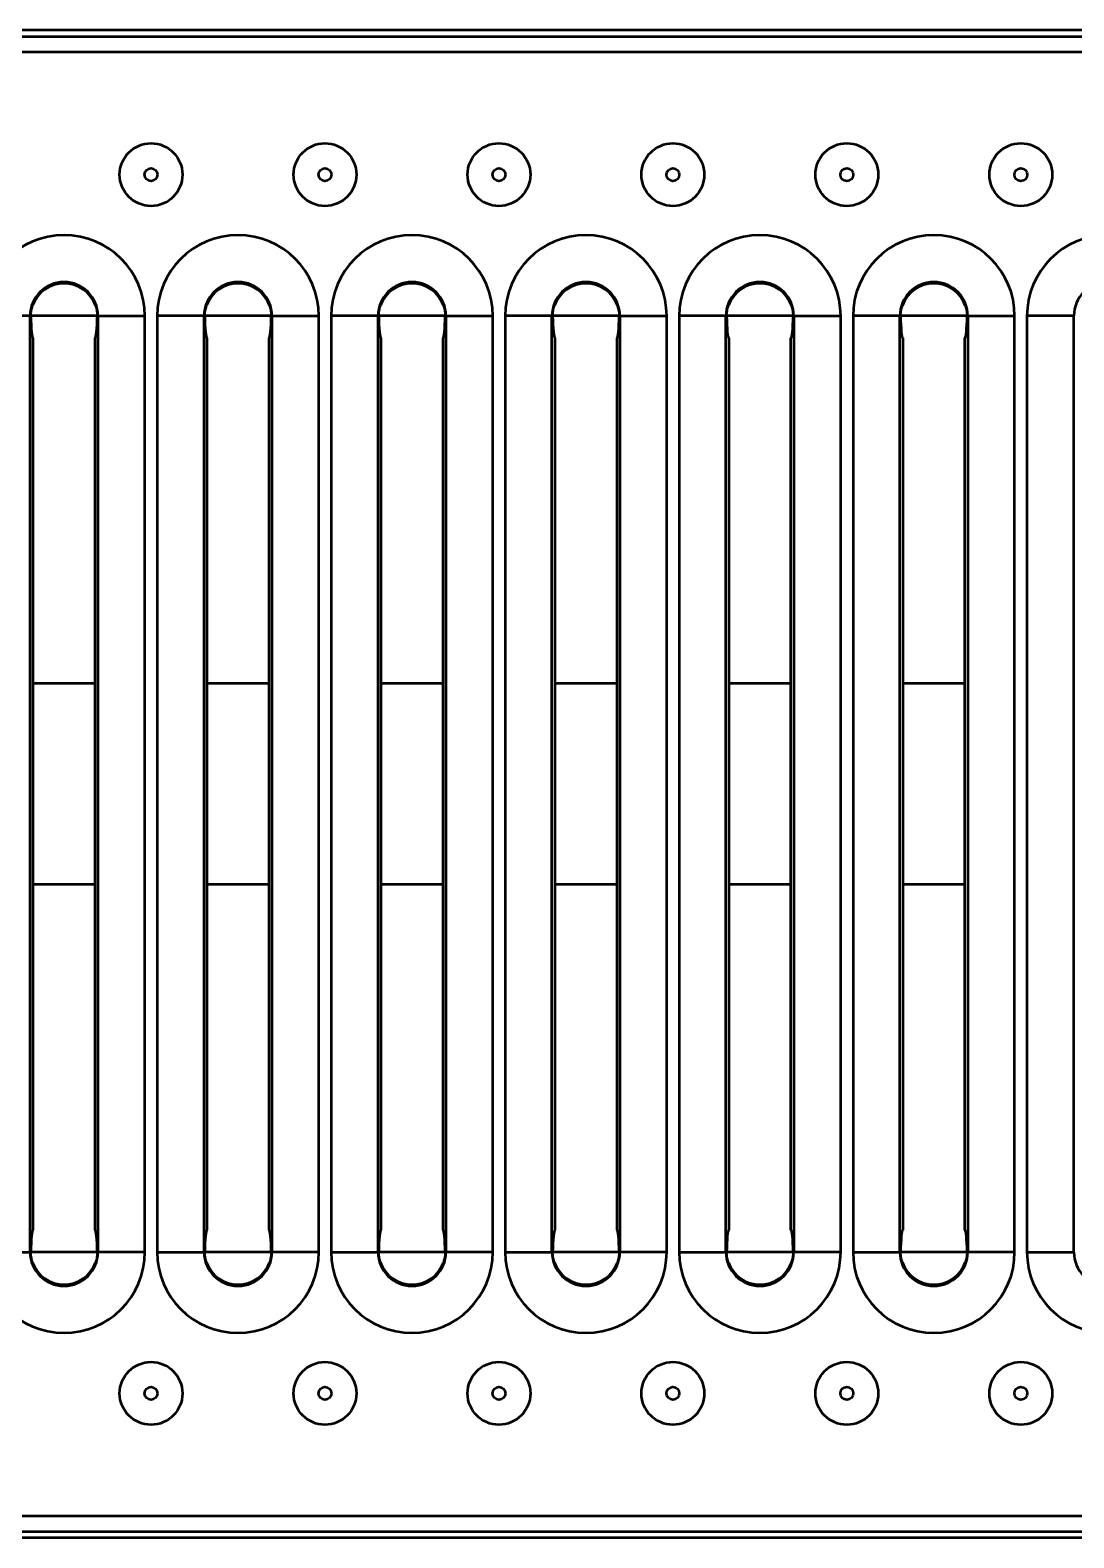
# Model space of a CAD drawing. Header units: millimetres. Extents: x 0 to 2100, y 0 to 1485.
# Drawn here: x 761.8 to 844.9, y 736.2 to 856.2 of the extents above; entities that cross this region are included whole.
import ezdxf

# ---------------------------------------------------------------- set-up
doc = ezdxf.new("R2010")
doc.units = ezdxf.units.MM
doc.header["$LTSCALE"] = 5
doc.layers.add('Sichtbare Kanten(DIN)', color=7, linetype='Continuous', lineweight=50)
doc.layers.add('Sichtbare tangentiale Kanten(DIN)', color=7, linetype='Continuous', lineweight=50)

msp = doc.modelspace()

# ---------------------------------------------------------------- linework, layer by layer
at = {"layer": 'Sichtbare Kanten(DIN)'}
for p, q in [((1333.729, 856.186), (333.729, 856.186)), ((334.229, 855.686), (1333.229, 855.686)), ((762.004, 831.686), (762.004, 760.686)), ((766.954, 760.686), (766.954, 831.686)), ((775.854, 831.686), (775.854, 760.686)), ((780.804, 760.686), (780.804, 831.686)), ((789.704, 831.686), (789.704, 760.686)), ((794.654, 760.686), (794.654, 831.686)), ((803.554, 831.686), (803.554, 760.686)), ((808.504, 760.686), (808.504, 831.686)), ((817.404, 831.686), (817.404, 760.686)), ((822.354, 760.686), (822.354, 831.686)), ((831.254, 831.686), (831.254, 760.686)), ((836.204, 760.686), (836.204, 831.686)), ((1333.729, 736.186), (333.729, 736.186)), ((334.229, 736.686), (1333.229, 736.686))]:
    msp.add_line(p, q, dxfattribs=at)
for centre in [(771.404, 844.686), (785.254, 844.686), (799.104, 844.686), (812.954, 844.686), (826.804, 844.686), (840.654, 844.686), (771.404, 747.686), (785.254, 747.686), (799.104, 747.686), (812.954, 747.686), (826.804, 747.686), (840.654, 747.686)]:
    msp.add_circle(centre, 2.5, dxfattribs=at)
for centre, major_axis, ratio, start_param, end_param in [((764.479, 833.365), (0, 2.667), 0.9996402, 5.0597379, 7.5066327), ((778.329, 833.365), (0, 2.667), 0.9996402, 5.0597379, 7.5066327), ((792.179, 833.365), (0, 2.667), 0.9996402, 5.0597379, 7.5066327), ((806.029, 833.365), (0, 2.667), 0.9996402, 5.0597379, 7.5066327), ((819.879, 833.365), (0, 2.667), 0.9996402, 5.0597379, 7.5066327), ((833.729, 833.365), (0, 2.667), 0.9996402, 5.0597379, 7.5066327), ((762.004, 833.686), (0, 2), 0.0874887, 1.6961242, 3.1415927), ((766.954, 833.686), (0, -2), 0.0874887, 0, 1.4454685), ((775.854, 833.686), (0, 2), 0.0874887, 1.6961242, 3.1415927), ((780.804, 833.686), (0, -2), 0.0874887, 0, 1.4454685), ((789.704, 833.686), (0, 2), 0.0874887, 1.6961242, 3.1415927), ((794.654, 833.686), (0, -2), 0.0874887, 0, 1.4454685), ((803.554, 833.686), (0, 2), 0.0874887, 1.6961242, 3.1415927), ((808.504, 833.686), (0, -2), 0.0874887, 0, 1.4454685), ((817.404, 833.686), (0, 2), 0.0874887, 1.6961242, 3.1415927), ((822.354, 833.686), (0, -2), 0.0874887, 0, 1.4454685), ((831.254, 833.686), (0, 2), 0.0874887, 1.6961242, 3.1415927), ((836.204, 833.686), (0, -2), 0.0874887, 0, 1.4454685), ((762.004, 758.686), (0, -2), 0.0874887, 3.1415927, 4.5870611), ((766.954, 758.686), (0, 2), 0.0874887, 4.8377168, 6.2831853), ((775.854, 758.686), (0, -2), 0.0874887, 3.1415927, 4.5870611), ((780.804, 758.686), (0, 2), 0.0874887, 4.8377168, 6.2831853), ((789.704, 758.686), (0, -2), 0.0874887, 3.1415927, 4.5870611), ((794.654, 758.686), (0, 2), 0.0874887, 4.8377168, 6.2831853), ((803.554, 758.686), (0, -2), 0.0874887, 3.1415927, 4.5870611), ((808.504, 758.686), (0, 2), 0.0874887, 4.8377168, 6.2831853), ((817.404, 758.686), (0, -2), 0.0874887, 3.1415927, 4.5870611), ((822.354, 758.686), (0, 2), 0.0874887, 4.8377168, 6.2831853), ((831.254, 758.686), (0, -2), 0.0874887, 3.1415927, 4.5870611), ((836.204, 758.686), (0, 2), 0.0874887, 4.8377168, 6.2831853), ((764.479, 759.008), (0, -2.667), 0.9996402, 5.0597379, 7.5066327), ((778.329, 759.008), (0, -2.667), 0.9996402, 5.0597379, 7.5066327), ((792.179, 759.008), (0, -2.667), 0.9996402, 5.0597379, 7.5066327), ((806.029, 759.008), (0, -2.667), 0.9996402, 5.0597379, 7.5066327), ((819.879, 759.008), (0, -2.667), 0.9996402, 5.0597379, 7.5066327), ((833.729, 759.008), (0, -2.667), 0.9996402, 5.0597379, 7.5066327)]:
    msp.add_ellipse(centre, major_axis=major_axis, ratio=ratio, start_param=start_param, end_param=end_param, dxfattribs=at)
for points, knots in [([(761.83, 833.436), (761.83, 833.45), (761.83, 833.463), (761.83, 833.492), (761.831, 833.507), (761.832, 833.548), (761.833, 833.573), (761.837, 833.651), (761.842, 833.702), (761.865, 833.889), (761.893, 834.021), (761.944, 834.19), (761.958, 834.232), (761.972, 834.272)], [0, 0, 0, 0, 0.004080736, 0.004080736, 0.00866605, 0.00866605, 0.016351881, 0.016351881, 0.031890083, 0.031890083, 0.072800189, 0.072800189, 0.086303969, 0.086303969, 0.086303969, 0.086303969]), ([(766.986, 834.272), (766.989, 834.262), (766.993, 834.252), (767.023, 834.166), (767.045, 834.089), (767.094, 833.883), (767.114, 833.753), (767.124, 833.593), (767.126, 833.564), (767.127, 833.518), (767.128, 833.502), (767.128, 833.478), (767.128, 833.469), (767.128, 833.453), (767.128, 833.444), (767.128, 833.436)], [0.001228229, 0.001228229, 0.001228229, 0.001228229, 0.004648992, 0.004648992, 0.029389751, 0.029389751, 0.068905962, 0.068905962, 0.077693724, 0.077693724, 0.082516728, 0.082516728, 0.085093648, 0.085093648, 0.087568489, 0.087568489, 0.087568489, 0.087568489]), ([(775.68, 833.436), (775.68, 833.45), (775.68, 833.463), (775.68, 833.492), (775.681, 833.507), (775.682, 833.548), (775.683, 833.573), (775.687, 833.651), (775.692, 833.702), (775.715, 833.889), (775.743, 834.021), (775.794, 834.19), (775.808, 834.232), (775.822, 834.272)], [0, 0, 0, 0, 0.004080736, 0.004080736, 0.00866605, 0.00866605, 0.016351881, 0.016351881, 0.031890083, 0.031890083, 0.072800189, 0.072800189, 0.086303969, 0.086303969, 0.086303969, 0.086303969]), ([(780.836, 834.272), (780.839, 834.262), (780.843, 834.252), (780.873, 834.166), (780.895, 834.089), (780.944, 833.883), (780.964, 833.753), (780.974, 833.593), (780.976, 833.564), (780.977, 833.518), (780.978, 833.502), (780.978, 833.478), (780.978, 833.469), (780.978, 833.453), (780.978, 833.444), (780.978, 833.436)], [0.001228229, 0.001228229, 0.001228229, 0.001228229, 0.004648992, 0.004648992, 0.029389751, 0.029389751, 0.068905962, 0.068905962, 0.077693724, 0.077693724, 0.082516728, 0.082516728, 0.085093648, 0.085093648, 0.087568489, 0.087568489, 0.087568489, 0.087568489]), ([(789.53, 833.436), (789.53, 833.45), (789.53, 833.463), (789.53, 833.492), (789.531, 833.507), (789.532, 833.548), (789.533, 833.573), (789.537, 833.651), (789.542, 833.702), (789.565, 833.889), (789.593, 834.021), (789.644, 834.19), (789.658, 834.232), (789.672, 834.272)], [0, 0, 0, 0, 0.004080736, 0.004080736, 0.00866605, 0.00866605, 0.016351881, 0.016351881, 0.031890083, 0.031890083, 0.072800189, 0.072800189, 0.086303969, 0.086303969, 0.086303969, 0.086303969]), ([(794.686, 834.272), (794.689, 834.262), (794.693, 834.252), (794.723, 834.166), (794.745, 834.089), (794.794, 833.883), (794.814, 833.753), (794.824, 833.593), (794.826, 833.564), (794.827, 833.518), (794.828, 833.502), (794.828, 833.478), (794.828, 833.469), (794.828, 833.453), (794.828, 833.444), (794.828, 833.436)], [0.001228229, 0.001228229, 0.001228229, 0.001228229, 0.004648992, 0.004648992, 0.029389751, 0.029389751, 0.068905962, 0.068905962, 0.077693724, 0.077693724, 0.082516728, 0.082516728, 0.085093648, 0.085093648, 0.087568489, 0.087568489, 0.087568489, 0.087568489]), ([(803.38, 833.436), (803.38, 833.45), (803.38, 833.463), (803.38, 833.492), (803.381, 833.507), (803.382, 833.548), (803.383, 833.573), (803.387, 833.651), (803.392, 833.702), (803.415, 833.889), (803.443, 834.021), (803.494, 834.19), (803.508, 834.232), (803.522, 834.272)], [0, 0, 0, 0, 0.004080736, 0.004080736, 0.00866605, 0.00866605, 0.016351881, 0.016351881, 0.031890083, 0.031890083, 0.072800189, 0.072800189, 0.086303969, 0.086303969, 0.086303969, 0.086303969]), ([(808.536, 834.272), (808.539, 834.262), (808.543, 834.252), (808.573, 834.166), (808.595, 834.089), (808.644, 833.883), (808.664, 833.753), (808.674, 833.593), (808.676, 833.564), (808.677, 833.518), (808.678, 833.502), (808.678, 833.478), (808.678, 833.469), (808.678, 833.453), (808.678, 833.444), (808.678, 833.436)], [0.001228229, 0.001228229, 0.001228229, 0.001228229, 0.004648992, 0.004648992, 0.029389751, 0.029389751, 0.068905962, 0.068905962, 0.077693724, 0.077693724, 0.082516728, 0.082516728, 0.085093648, 0.085093648, 0.087568489, 0.087568489, 0.087568489, 0.087568489]), ([(817.23, 833.436), (817.23, 833.45), (817.23, 833.463), (817.23, 833.492), (817.231, 833.507), (817.232, 833.548), (817.233, 833.573), (817.237, 833.651), (817.242, 833.702), (817.265, 833.889), (817.293, 834.021), (817.344, 834.19), (817.358, 834.232), (817.372, 834.272)], [0, 0, 0, 0, 0.004080736, 0.004080736, 0.00866605, 0.00866605, 0.016351881, 0.016351881, 0.031890083, 0.031890083, 0.072800189, 0.072800189, 0.086303969, 0.086303969, 0.086303969, 0.086303969]), ([(822.386, 834.272), (822.389, 834.262), (822.393, 834.252), (822.423, 834.166), (822.445, 834.089), (822.494, 833.883), (822.514, 833.753), (822.524, 833.593), (822.526, 833.564), (822.527, 833.518), (822.528, 833.502), (822.528, 833.478), (822.528, 833.469), (822.528, 833.453), (822.528, 833.444), (822.528, 833.436)], [0.001228229, 0.001228229, 0.001228229, 0.001228229, 0.004648992, 0.004648992, 0.029389751, 0.029389751, 0.068905962, 0.068905962, 0.077693724, 0.077693724, 0.082516728, 0.082516728, 0.085093648, 0.085093648, 0.087568489, 0.087568489, 0.087568489, 0.087568489]), ([(831.08, 833.436), (831.079, 833.526), (831.083, 833.616), (831.107, 833.849), (831.136, 833.994), (831.191, 834.18), (831.206, 834.227), (831.222, 834.272)], [0.307076808, 0.307076808, 0.307076808, 0.307076808, 0.333701675, 0.333701675, 0.377383785, 0.377383785, 0.392023809, 0.392023809, 0.392023809, 0.392023809]), ([(836.236, 834.272), (836.252, 834.227), (836.267, 834.18), (836.322, 833.994), (836.351, 833.849), (836.374, 833.616), (836.379, 833.526), (836.378, 833.436)], [0.92606731, 0.92606731, 0.92606731, 0.92606731, 0.940707334, 0.940707334, 0.984389444, 0.984389444, 1.011014312, 1.011014312, 1.011014312, 1.011014312]), ([(761.972, 758.1), (761.969, 758.11), (761.965, 758.121), (761.935, 758.206), (761.913, 758.284), (761.864, 758.489), (761.844, 758.619), (761.834, 758.78), (761.832, 758.809), (761.831, 758.854), (761.83, 758.87), (761.83, 758.895), (761.83, 758.903), (761.83, 758.92), (761.83, 758.928), (761.83, 758.936)], [0.001228229, 0.001228229, 0.001228229, 0.001228229, 0.004648992, 0.004648992, 0.029389751, 0.029389751, 0.068905962, 0.068905962, 0.077693724, 0.077693724, 0.082516728, 0.082516728, 0.085093648, 0.085093648, 0.087568489, 0.087568489, 0.087568489, 0.087568489]), ([(767.128, 758.936), (767.128, 758.923), (767.128, 758.909), (767.128, 758.88), (767.127, 758.865), (767.126, 758.824), (767.125, 758.799), (767.121, 758.722), (767.116, 758.67), (767.093, 758.484), (767.065, 758.351), (767.014, 758.182), (767, 758.141), (766.986, 758.1)], [0, 0, 0, 0, 0.004080736, 0.004080736, 0.00866605, 0.00866605, 0.016351881, 0.016351881, 0.031890083, 0.031890083, 0.072800189, 0.072800189, 0.086303969, 0.086303969, 0.086303969, 0.086303969]), ([(775.822, 758.1), (775.819, 758.11), (775.815, 758.121), (775.785, 758.206), (775.763, 758.284), (775.714, 758.489), (775.694, 758.619), (775.684, 758.78), (775.682, 758.809), (775.681, 758.854), (775.68, 758.87), (775.68, 758.895), (775.68, 758.903), (775.68, 758.92), (775.68, 758.928), (775.68, 758.936)], [0.001228229, 0.001228229, 0.001228229, 0.001228229, 0.004648992, 0.004648992, 0.029389751, 0.029389751, 0.068905962, 0.068905962, 0.077693724, 0.077693724, 0.082516728, 0.082516728, 0.085093648, 0.085093648, 0.087568489, 0.087568489, 0.087568489, 0.087568489]), ([(780.978, 758.936), (780.978, 758.923), (780.978, 758.909), (780.978, 758.88), (780.977, 758.865), (780.976, 758.824), (780.975, 758.799), (780.971, 758.722), (780.966, 758.67), (780.943, 758.484), (780.915, 758.351), (780.864, 758.182), (780.85, 758.141), (780.836, 758.1)], [0, 0, 0, 0, 0.004080736, 0.004080736, 0.00866605, 0.00866605, 0.016351881, 0.016351881, 0.031890083, 0.031890083, 0.072800189, 0.072800189, 0.086303969, 0.086303969, 0.086303969, 0.086303969]), ([(789.672, 758.1), (789.669, 758.11), (789.665, 758.121), (789.635, 758.206), (789.613, 758.284), (789.564, 758.489), (789.544, 758.619), (789.534, 758.78), (789.532, 758.809), (789.531, 758.854), (789.53, 758.87), (789.53, 758.895), (789.53, 758.903), (789.53, 758.92), (789.53, 758.928), (789.53, 758.936)], [0.001228229, 0.001228229, 0.001228229, 0.001228229, 0.004648992, 0.004648992, 0.029389751, 0.029389751, 0.068905962, 0.068905962, 0.077693724, 0.077693724, 0.082516728, 0.082516728, 0.085093648, 0.085093648, 0.087568489, 0.087568489, 0.087568489, 0.087568489]), ([(794.828, 758.936), (794.828, 758.923), (794.828, 758.909), (794.828, 758.88), (794.827, 758.865), (794.826, 758.824), (794.825, 758.799), (794.821, 758.722), (794.816, 758.67), (794.793, 758.484), (794.765, 758.351), (794.714, 758.182), (794.7, 758.141), (794.686, 758.1)], [0, 0, 0, 0, 0.004080736, 0.004080736, 0.00866605, 0.00866605, 0.016351881, 0.016351881, 0.031890083, 0.031890083, 0.072800189, 0.072800189, 0.086303969, 0.086303969, 0.086303969, 0.086303969]), ([(803.522, 758.1), (803.519, 758.11), (803.515, 758.121), (803.485, 758.206), (803.463, 758.284), (803.414, 758.489), (803.394, 758.619), (803.384, 758.78), (803.382, 758.809), (803.381, 758.854), (803.38, 758.87), (803.38, 758.895), (803.38, 758.903), (803.38, 758.92), (803.38, 758.928), (803.38, 758.936)], [0.001228229, 0.001228229, 0.001228229, 0.001228229, 0.004648992, 0.004648992, 0.029389751, 0.029389751, 0.068905962, 0.068905962, 0.077693724, 0.077693724, 0.082516728, 0.082516728, 0.085093648, 0.085093648, 0.087568489, 0.087568489, 0.087568489, 0.087568489]), ([(808.678, 758.936), (808.678, 758.923), (808.678, 758.909), (808.678, 758.88), (808.677, 758.865), (808.676, 758.824), (808.675, 758.799), (808.671, 758.722), (808.666, 758.67), (808.643, 758.484), (808.615, 758.351), (808.564, 758.182), (808.55, 758.141), (808.536, 758.1)], [0, 0, 0, 0, 0.004080736, 0.004080736, 0.00866605, 0.00866605, 0.016351881, 0.016351881, 0.031890083, 0.031890083, 0.072800189, 0.072800189, 0.086303969, 0.086303969, 0.086303969, 0.086303969]), ([(817.372, 758.1), (817.369, 758.11), (817.365, 758.121), (817.335, 758.206), (817.313, 758.284), (817.264, 758.489), (817.244, 758.619), (817.234, 758.78), (817.232, 758.809), (817.231, 758.854), (817.23, 758.87), (817.23, 758.895), (817.23, 758.903), (817.23, 758.92), (817.23, 758.928), (817.23, 758.936)], [0.001228229, 0.001228229, 0.001228229, 0.001228229, 0.004648992, 0.004648992, 0.029389751, 0.029389751, 0.068905962, 0.068905962, 0.077693724, 0.077693724, 0.082516728, 0.082516728, 0.085093648, 0.085093648, 0.087568489, 0.087568489, 0.087568489, 0.087568489]), ([(822.528, 758.936), (822.528, 758.923), (822.528, 758.909), (822.528, 758.88), (822.527, 758.865), (822.526, 758.824), (822.525, 758.799), (822.521, 758.722), (822.516, 758.67), (822.493, 758.484), (822.465, 758.351), (822.414, 758.182), (822.4, 758.141), (822.386, 758.1)], [0, 0, 0, 0, 0.004080736, 0.004080736, 0.00866605, 0.00866605, 0.016351881, 0.016351881, 0.031890083, 0.031890083, 0.072800189, 0.072800189, 0.086303969, 0.086303969, 0.086303969, 0.086303969]), ([(831.222, 758.1), (831.206, 758.146), (831.191, 758.192), (831.136, 758.379), (831.107, 758.524), (831.083, 758.757), (831.079, 758.847), (831.08, 758.936)], [0.30692114, 0.30692114, 0.30692114, 0.30692114, 0.321561164, 0.321561164, 0.365243274, 0.365243274, 0.391868142, 0.391868142, 0.391868142, 0.391868142]), ([(836.378, 758.936), (836.379, 758.847), (836.374, 758.757), (836.351, 758.524), (836.322, 758.379), (836.267, 758.192), (836.252, 758.146), (836.236, 758.1)], [0.926222978, 0.926222978, 0.926222978, 0.926222978, 0.952847845, 0.952847845, 0.996529956, 0.996529956, 1.011169979, 1.011169979, 1.011169979, 1.011169979])]:
    msp.add_open_spline(points, degree=3, knots=knots, dxfattribs=at)
at = {"layer": 'Sichtbare tangentiale Kanten(DIN)'}
for p, q in [((1333.229, 854.436), (334.229, 854.436)), ((761.778, 833.436), (758.044, 833.436)), ((761.778, 758.936), (761.778, 833.436)), ((761.778, 833.436), (761.83, 833.436)), ((767.128, 833.451), (761.83, 833.451)), ((767.18, 833.436), (767.128, 833.436)), ((767.18, 833.436), (770.914, 833.436)), ((767.18, 833.436), (767.18, 758.936)), ((770.914, 758.936), (770.914, 833.436)), ((771.894, 833.436), (771.894, 758.936)), ((775.628, 833.436), (771.894, 833.436)), ((775.628, 758.936), (775.628, 833.436)), ((775.628, 833.436), (775.68, 833.436)), ((780.978, 833.451), (775.68, 833.451)), ((781.03, 833.436), (780.978, 833.436)), ((781.03, 833.436), (784.764, 833.436)), ((781.03, 833.436), (781.03, 758.936)), ((784.764, 758.936), (784.764, 833.436)), ((785.744, 833.436), (785.744, 758.936)), ((789.478, 833.436), (785.744, 833.436)), ((789.478, 758.936), (789.478, 833.436)), ((789.478, 833.436), (789.53, 833.436)), ((794.828, 833.451), (789.53, 833.451)), ((794.88, 833.436), (794.828, 833.436)), ((794.88, 833.436), (798.614, 833.436)), ((794.88, 833.436), (794.88, 758.936)), ((798.614, 758.936), (798.614, 833.436)), ((799.594, 833.436), (799.594, 758.936)), ((803.328, 833.436), (799.594, 833.436)), ((803.328, 758.936), (803.328, 833.436)), ((803.328, 833.436), (803.38, 833.436)), ((808.678, 833.451), (803.38, 833.451)), ((808.73, 833.436), (808.678, 833.436)), ((808.73, 833.436), (812.464, 833.436)), ((808.73, 833.436), (808.73, 758.936)), ((812.464, 758.936), (812.464, 833.436)), ((813.444, 833.436), (813.444, 758.936)), ((817.178, 833.436), (813.444, 833.436)), ((817.178, 758.936), (817.178, 833.436)), ((817.178, 833.436), (817.23, 833.436)), ((822.528, 833.451), (817.23, 833.451)), ((822.58, 833.436), (822.528, 833.436)), ((822.58, 833.436), (826.314, 833.436)), ((822.58, 833.436), (822.58, 758.936)), ((826.314, 758.936), (826.314, 833.436)), ((827.294, 833.436), (827.294, 758.936)), ((831.028, 833.436), (827.294, 833.436)), ((831.028, 758.936), (831.028, 833.436)), ((831.028, 833.436), (831.08, 833.436)), ((836.378, 833.451), (831.08, 833.451)), ((836.43, 833.436), (836.378, 833.436)), ((836.43, 833.436), (840.164, 833.436)), ((836.43, 833.436), (836.43, 758.936)), ((840.164, 758.936), (840.164, 833.436)), ((841.144, 833.436), (841.144, 758.936)), ((844.878, 833.436), (841.144, 833.436)), ((844.878, 758.936), (844.878, 833.436)), ((844.878, 833.436), (844.93, 833.436)), ((766.954, 804.186), (762.004, 804.186)), ((780.804, 804.186), (775.854, 804.186)), ((794.654, 804.186), (789.704, 804.186)), ((808.504, 804.186), (803.554, 804.186)), ((822.354, 804.186), (817.404, 804.186)), ((836.204, 804.186), (831.254, 804.186)), ((766.954, 788.186), (762.004, 788.186)), ((780.804, 788.186), (775.854, 788.186)), ((794.654, 788.186), (789.704, 788.186)), ((808.504, 788.186), (803.554, 788.186)), ((822.354, 788.186), (817.404, 788.186)), ((836.204, 788.186), (831.254, 788.186)), ((758.044, 758.936), (761.778, 758.936)), ((761.778, 758.936), (761.83, 758.936)), ((767.128, 758.921), (761.83, 758.921)), ((767.18, 758.936), (767.128, 758.936)), ((770.914, 758.936), (767.18, 758.936)), ((771.894, 758.936), (775.628, 758.936)), ((775.628, 758.936), (775.68, 758.936)), ((780.978, 758.921), (775.68, 758.921)), ((781.03, 758.936), (780.978, 758.936)), ((784.764, 758.936), (781.03, 758.936)), ((785.744, 758.936), (789.478, 758.936)), ((789.478, 758.936), (789.53, 758.936)), ((794.828, 758.921), (789.53, 758.921)), ((794.88, 758.936), (794.828, 758.936)), ((798.614, 758.936), (794.88, 758.936)), ((799.594, 758.936), (803.328, 758.936)), ((803.328, 758.936), (803.38, 758.936)), ((808.678, 758.921), (803.38, 758.921)), ((808.73, 758.936), (808.678, 758.936)), ((812.464, 758.936), (808.73, 758.936)), ((813.444, 758.936), (817.178, 758.936)), ((817.178, 758.936), (817.23, 758.936)), ((822.528, 758.921), (817.23, 758.921)), ((822.58, 758.936), (822.528, 758.936)), ((826.314, 758.936), (822.58, 758.936)), ((827.294, 758.936), (831.028, 758.936)), ((831.028, 758.936), (831.08, 758.936)), ((836.378, 758.921), (831.08, 758.921)), ((836.43, 758.936), (836.378, 758.936)), ((840.164, 758.936), (836.43, 758.936)), ((841.144, 758.936), (844.878, 758.936)), ((844.878, 758.936), (844.93, 758.936)), ((334.229, 737.936), (1333.229, 737.936))]:
    msp.add_line(p, q, dxfattribs=at)
for centre in [(771.404, 844.686), (785.254, 844.686), (799.104, 844.686), (812.954, 844.686), (826.804, 844.686), (840.654, 844.686), (771.404, 747.686), (785.254, 747.686), (799.104, 747.686), (812.954, 747.686), (826.804, 747.686), (840.654, 747.686)]:
    msp.add_circle(centre, 0.511, dxfattribs=at)
for centre, radius, start, end in [((764.479, 833.436), 6.435, 0, 180), ((778.329, 833.436), 6.435, 0, 180), ((792.179, 833.436), 6.435, 0, 180), ((806.029, 833.436), 6.435, 0, 180), ((819.879, 833.436), 6.435, 0, 180), ((833.729, 833.436), 6.435, 0, 180), ((847.579, 833.436), 6.435, 0, 180), ((764.479, 833.436), 2.701, 0, 180), ((778.329, 833.436), 2.701, 0, 180), ((792.179, 833.436), 2.701, 0, 180), ((806.029, 833.436), 2.701, 0, 180), ((819.879, 833.436), 2.701, 0, 180), ((833.729, 833.436), 2.701, 0, 180), ((847.579, 833.436), 2.701, 0, 180), ((764.479, 758.936), 6.435, 180, 0), ((764.479, 758.936), 2.701, 180, 0), ((778.329, 758.936), 6.435, 180, 0), ((778.329, 758.936), 2.701, 180, 0), ((792.179, 758.936), 6.435, 180, 0), ((792.179, 758.936), 2.701, 180, 0), ((806.029, 758.936), 6.435, 180, 0), ((806.029, 758.936), 2.701, 180, 0), ((819.879, 758.936), 6.435, 180, 0), ((819.879, 758.936), 2.701, 180, 0), ((833.729, 758.936), 6.435, 180, 0), ((833.729, 758.936), 2.701, 180, 0), ((847.579, 758.936), 6.435, 180, 0), ((847.579, 758.936), 2.701, 180, 0)]:
    msp.add_arc(centre, radius, start, end, dxfattribs=at)

doc.saveas('drawing.dxf')
